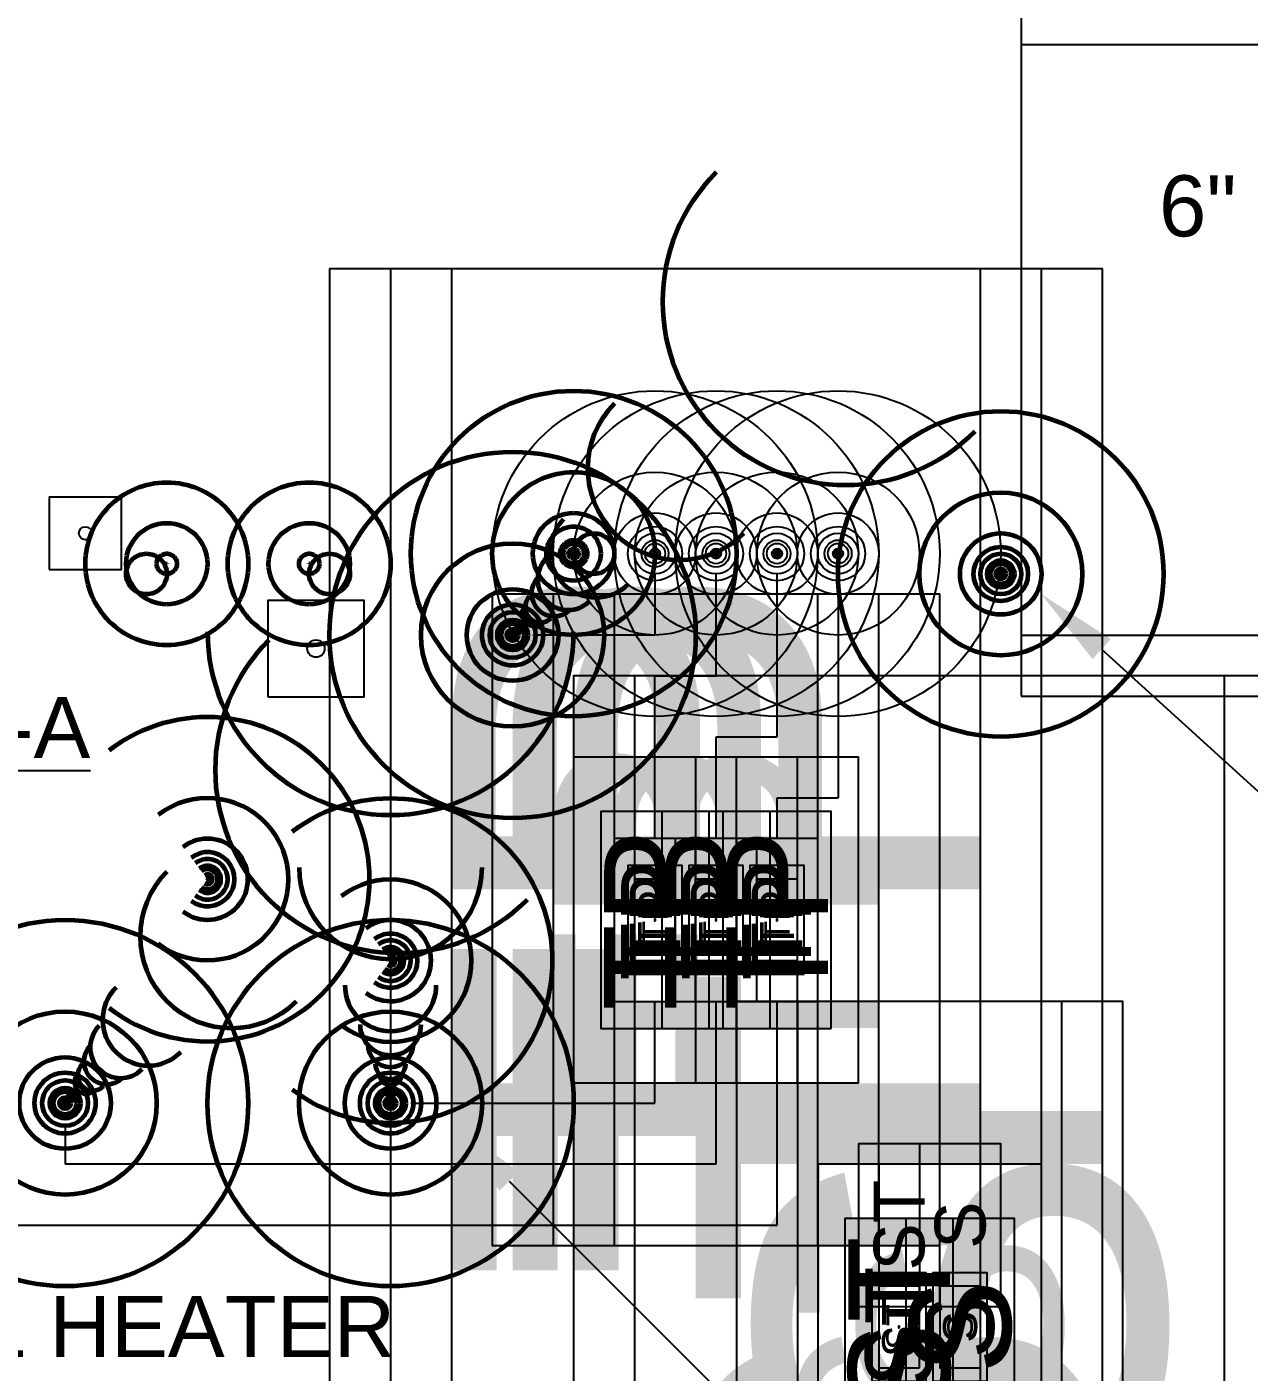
# Model space of a CAD drawing. Extents: x -3637 to 1666, y -2593 to 1817.
# Drawn here: x -2163.6 to -1983.4, y 478.1 to 676.4 of the extents above; entities that cross this region are included whole.
import ezdxf
from ezdxf.enums import TextEntityAlignment as Align

# ---------------------------------------------------------------- set-up
doc = ezdxf.new("R2010")
doc.units = 0
doc.header["$LTSCALE"] = 36
doc.header["$MEASUREMENT"] = 0
doc.linetypes.add('VENT', pattern=[0.30000000000000004, 0.2, -0.1])
for name, color, linetype in [('G-ANNO-TEXT', 70, 'Continuous'), ('P-GD-N', 3, 'Continuous'), ('P-GD-N @ 128', 3, 'Continuous'), ('P-GD-N @ 96', 3, 'Continuous'), ('P-TP-N', 4, 'Continuous'), ('P-TP-N @ 1 (1)', 4, 'Continuous'), ('P-TP-N @ 1 (2)', 4, 'Continuous'), ('P-TP-N @ 12', 4, 'Continuous'), ('P-TP-N @ 128', 4, 'Continuous'), ('P-TP-N @ 16', 4, 'Continuous'), ('P-TP-N @ 192', 4, 'Continuous'), ('P-TP-N @ 2', 4, 'Continuous'), ('P-TP-N @ 24', 4, 'Continuous'), ('P-TP-N @ 384', 4, 'Continuous'), ('P-TP-N @ 4', 4, 'Continuous'), ('P-TP-N @ 48', 4, 'Continuous'), ('P-TP-N @ 64', 4, 'Continuous'), ('P-TP-N @ 768', 4, 'Continuous'), ('P-TP-N @ 8', 4, 'Continuous'), ('P-TP-N @ 96', 4, 'Continuous')]:
    doc.layers.add(name, color=color, linetype=linetype)
for name, color, linetype, lineweight in [('P-SAN-N', 6, 'Continuous', 60), ('P-SAN-N @ 1 (1)', 6, 'Continuous', 60), ('P-SAN-N @ 1 (2)', 6, 'Continuous', 60), ('P-SAN-N @ 12', 6, 'Continuous', 60), ('P-SAN-N @ 128', 6, 'Continuous', 60), ('P-SAN-N @ 16', 6, 'Continuous', 60), ('P-SAN-N @ 192', 6, 'Continuous', 60), ('P-SAN-N @ 2', 6, 'Continuous', 60), ('P-SAN-N @ 24', 6, 'Continuous', 60), ('P-SAN-N @ 384', 6, 'Continuous', 60), ('P-SAN-N @ 4', 6, 'Continuous', 60), ('P-SAN-N @ 48', 6, 'Continuous', 60), ('P-SAN-N @ 64', 6, 'Continuous', 60), ('P-SAN-N @ 768', 6, 'Continuous', 60), ('P-SAN-N @ 8', 6, 'Continuous', 60), ('P-SAN-N @ 96', 6, 'Continuous', 60), ('P-SANV-N', 5, 'VENT', 60), ('P-SANV-N @ 1 (1)', 5, 'VENT', 60), ('P-SANV-N @ 1 (2)', 5, 'VENT', 60), ('P-SANV-N @ 12', 5, 'VENT', 60), ('P-SANV-N @ 128', 5, 'VENT', 60), ('P-SANV-N @ 16', 5, 'VENT', 60), ('P-SANV-N @ 192', 5, 'VENT', 60), ('P-SANV-N @ 2', 5, 'VENT', 60), ('P-SANV-N @ 24', 5, 'VENT', 60), ('P-SANV-N @ 384', 5, 'VENT', 60), ('P-SANV-N @ 4', 5, 'VENT', 60), ('P-SANV-N @ 48', 5, 'VENT', 60), ('P-SANV-N @ 64', 5, 'VENT', 60), ('P-SANV-N @ 768', 5, 'VENT', 60), ('P-SANV-N @ 8', 5, 'VENT', 60), ('P-SANV-N @ 96', 5, 'VENT', 60), ('P-STRM-N', 2, 'Continuous', 60), ('P-STRM-N @ 1 (1)', 2, 'Continuous', 60), ('P-STRM-N @ 1 (2)', 2, 'Continuous', 60), ('P-STRM-N @ 128', 2, 'Continuous', 60), ('P-STRM-N @ 192', 2, 'Continuous', 60), ('P-STRM-N @ 384', 2, 'Continuous', 60), ('P-STRM-N @ 48', 2, 'Continuous', 60), ('P-STRM-N @ 64', 2, 'Continuous', 60), ('P-STRM-N @ 768', 2, 'Continuous', 60), ('P-STRM-N @ 96', 2, 'Continuous', 60)]:
    doc.layers.add(name, color=color, linetype=linetype, lineweight=lineweight)
doc.styles.add('Arial', font='arial.ttf')

# ---------------------------------------------------------------- blocks, each defined once
blk = doc.blocks.new('*U20')
at = {"linetype": 'Continuous'}
blk.add_circle((0, 0), 0.03515625, dxfattribs=at)
blk.add_arc((0.09046299364832541, 2.556089733746285e-18), 0.03515625, 90, 270, dxfattribs=at)
blk = doc.blocks.new('*U958')
at = {"layer": 'P-SAN-N @ 1 (1)', "rotation": 45}
blk.add_blockref('*U20', (-2092.000000014937, 586.7428015229962), dxfattribs=at)
at = {"layer": 'P-SAN-N @ 1 (2)', "rotation": 45}
blk.add_blockref('*U20', (-2092.000000014937, 586.7428015229962), dxfattribs=at)
at = {"layer": 'P-SAN-N @ 12', "xscale": 12, "yscale": 12, "zscale": 12, "rotation": 44.99999999999999}
blk.add_blockref('*U20', (-2092.000000014937, 586.7428015229962), dxfattribs=at)
at = {"layer": 'P-SAN-N @ 128', "xscale": 128, "yscale": 128, "zscale": 128, "rotation": 45}
blk.add_blockref('*U20', (-2092.000000014937, 586.7428015229962), dxfattribs=at)
at = {"layer": 'P-SAN-N @ 16', "xscale": 16, "yscale": 16, "zscale": 16, "rotation": 45}
blk.add_blockref('*U20', (-2092.000000014937, 586.7428015229962), dxfattribs=at)
at = {"layer": 'P-SAN-N @ 192', "xscale": 192, "yscale": 192, "zscale": 192, "rotation": 44.99999999999999}
blk.add_blockref('*U20', (-2092.000000014937, 586.7428015229962), dxfattribs=at)
at = {"layer": 'P-SAN-N @ 2', "xscale": 2, "yscale": 2, "zscale": 2, "rotation": 45}
blk.add_blockref('*U20', (-2092.000000014937, 586.7428015229962), dxfattribs=at)
at = {"layer": 'P-SAN-N @ 24', "xscale": 24, "yscale": 24, "zscale": 24, "rotation": 44.99999999999999}
blk.add_blockref('*U20', (-2092.000000014937, 586.7428015229962), dxfattribs=at)
at = {"layer": 'P-SAN-N @ 384', "xscale": 384, "yscale": 384, "zscale": 384, "rotation": 44.99999999999999}
blk.add_blockref('*U20', (-2092.000000014937, 586.7428015229962), dxfattribs=at)
at = {"layer": 'P-SAN-N @ 4', "xscale": 4, "yscale": 4, "zscale": 4, "rotation": 45}
blk.add_blockref('*U20', (-2092.000000014937, 586.7428015229962), dxfattribs=at)
at = {"layer": 'P-SAN-N @ 48', "xscale": 48, "yscale": 48, "zscale": 48, "rotation": 44.99999999999999}
blk.add_blockref('*U20', (-2092.000000014937, 586.7428015229962), dxfattribs=at)
at = {"layer": 'P-SAN-N @ 64', "xscale": 64, "yscale": 64, "zscale": 64, "rotation": 45}
blk.add_blockref('*U20', (-2092.000000014937, 586.7428015229962), dxfattribs=at)
at = {"layer": 'P-SAN-N @ 768', "xscale": 768, "yscale": 768, "zscale": 768, "rotation": 44.99999999999999}
blk.add_blockref('*U20', (-2092.000000014937, 586.7428015229962), dxfattribs=at)
at = {"layer": 'P-SAN-N @ 8', "xscale": 8, "yscale": 8, "zscale": 8, "rotation": 45}
blk.add_blockref('*U20', (-2092.000000014937, 586.7428015229962), dxfattribs=at)
at = {"layer": 'P-SAN-N @ 96', "xscale": 96, "yscale": 96, "zscale": 96, "rotation": 44.99999999999999}
blk.add_blockref('*U20', (-2092.000000014937, 586.7428015229962), dxfattribs=at)
blk = doc.blocks.new('*U7')
blk.add_circle((0, 0), 0.03125)
blk = doc.blocks.new('*U960')
at = {"layer": 'P-SAN-N @ 1 (1)'}
blk.add_blockref('*U7', (-2020.000000014937, 595.7428015229962), dxfattribs=at)
at = {"layer": 'P-SAN-N @ 1 (2)'}
blk.add_blockref('*U7', (-2020.000000014937, 595.7428015229962), dxfattribs=at)
at = {"layer": 'P-SAN-N @ 12', "xscale": 12, "yscale": 12, "zscale": 12}
blk.add_blockref('*U7', (-2020.000000014937, 595.7428015229962), dxfattribs=at)
at = {"layer": 'P-SAN-N @ 128', "xscale": 128, "yscale": 128, "zscale": 128}
blk.add_blockref('*U7', (-2020.000000014937, 595.7428015229962), dxfattribs=at)
at = {"layer": 'P-SAN-N @ 16', "xscale": 16, "yscale": 16, "zscale": 16}
blk.add_blockref('*U7', (-2020.000000014937, 595.7428015229962), dxfattribs=at)
at = {"layer": 'P-SAN-N @ 192', "xscale": 192, "yscale": 192, "zscale": 192}
blk.add_blockref('*U7', (-2020.000000014937, 595.7428015229962), dxfattribs=at)
at = {"layer": 'P-SAN-N @ 2', "xscale": 2, "yscale": 2, "zscale": 2}
blk.add_blockref('*U7', (-2020.000000014937, 595.7428015229962), dxfattribs=at)
at = {"layer": 'P-SAN-N @ 24', "xscale": 24, "yscale": 24, "zscale": 24}
blk.add_blockref('*U7', (-2020.000000014937, 595.7428015229962), dxfattribs=at)
at = {"layer": 'P-SAN-N @ 384', "xscale": 384, "yscale": 384, "zscale": 384}
blk.add_blockref('*U7', (-2020.000000014937, 595.7428015229962), dxfattribs=at)
at = {"layer": 'P-SAN-N @ 4', "xscale": 4, "yscale": 4, "zscale": 4}
blk.add_blockref('*U7', (-2020.000000014937, 595.7428015229962), dxfattribs=at)
at = {"layer": 'P-SAN-N @ 48', "xscale": 48, "yscale": 48, "zscale": 48}
blk.add_blockref('*U7', (-2020.000000014937, 595.7428015229962), dxfattribs=at)
at = {"layer": 'P-SAN-N @ 64', "xscale": 64, "yscale": 64, "zscale": 64}
blk.add_blockref('*U7', (-2020.000000014937, 595.7428015229962), dxfattribs=at)
at = {"layer": 'P-SAN-N @ 768', "xscale": 768, "yscale": 768, "zscale": 768}
blk.add_blockref('*U7', (-2020.000000014937, 595.7428015229962), dxfattribs=at)
at = {"layer": 'P-SAN-N @ 8', "xscale": 8, "yscale": 8, "zscale": 8}
blk.add_blockref('*U7', (-2020.000000014937, 595.7428015229962), dxfattribs=at)
at = {"layer": 'P-SAN-N @ 96', "xscale": 96, "yscale": 96, "zscale": 96}
blk.add_blockref('*U7', (-2020.000000014937, 595.7428015229962), dxfattribs=at)
blk = doc.blocks.new('*U963')
at = {"layer": 'P-SANV-N @ 1 (1)'}
blk.add_blockref('*U7', (-2083.000000014937, 598.7428015229962), dxfattribs=at)
at = {"layer": 'P-SANV-N @ 1 (2)'}
blk.add_blockref('*U7', (-2083.000000014937, 598.7428015229962), dxfattribs=at)
at = {"layer": 'P-SANV-N @ 12', "xscale": 12, "yscale": 12, "zscale": 12}
blk.add_blockref('*U7', (-2083.000000014937, 598.7428015229962), dxfattribs=at)
at = {"layer": 'P-SANV-N @ 128', "xscale": 128, "yscale": 128, "zscale": 128}
blk.add_blockref('*U7', (-2083.000000014937, 598.7428015229962), dxfattribs=at)
at = {"layer": 'P-SANV-N @ 16', "xscale": 16, "yscale": 16, "zscale": 16}
blk.add_blockref('*U7', (-2083.000000014937, 598.7428015229962), dxfattribs=at)
at = {"layer": 'P-SANV-N @ 192', "xscale": 192, "yscale": 192, "zscale": 192}
blk.add_blockref('*U7', (-2083.000000014937, 598.7428015229962), dxfattribs=at)
at = {"layer": 'P-SANV-N @ 2', "xscale": 2, "yscale": 2, "zscale": 2}
blk.add_blockref('*U7', (-2083.000000014937, 598.7428015229962), dxfattribs=at)
at = {"layer": 'P-SANV-N @ 24', "xscale": 24, "yscale": 24, "zscale": 24}
blk.add_blockref('*U7', (-2083.000000014937, 598.7428015229962), dxfattribs=at)
at = {"layer": 'P-SANV-N @ 384', "xscale": 384, "yscale": 384, "zscale": 384}
blk.add_blockref('*U7', (-2083.000000014937, 598.7428015229962), dxfattribs=at)
at = {"layer": 'P-SANV-N @ 4', "xscale": 4, "yscale": 4, "zscale": 4}
blk.add_blockref('*U7', (-2083.000000014937, 598.7428015229962), dxfattribs=at)
at = {"layer": 'P-SANV-N @ 48', "xscale": 48, "yscale": 48, "zscale": 48}
blk.add_blockref('*U7', (-2083.000000014937, 598.7428015229962), dxfattribs=at)
at = {"layer": 'P-SANV-N @ 64', "xscale": 64, "yscale": 64, "zscale": 64}
blk.add_blockref('*U7', (-2083.000000014937, 598.7428015229962), dxfattribs=at)
at = {"layer": 'P-SANV-N @ 768', "xscale": 768, "yscale": 768, "zscale": 768}
blk.add_blockref('*U7', (-2083.000000014937, 598.7428015229962), dxfattribs=at)
at = {"layer": 'P-SANV-N @ 8', "xscale": 8, "yscale": 8, "zscale": 8}
blk.add_blockref('*U7', (-2083.000000014937, 598.7428015229962), dxfattribs=at)
at = {"layer": 'P-SANV-N @ 96', "xscale": 96, "yscale": 96, "zscale": 96}
blk.add_blockref('*U7', (-2080.000000014937, 598.7428015229962), dxfattribs=at)
blk = doc.blocks.new('*U72')
at = {"layer": 'DEFPOINTS'}
blk.add_lwpolyline([(-0.125, -0.06249999999999999), (0.125, -0.06249999999999998), (0.125, 0.06250000000000003), (-0.125, 0.0625)], close=True, dxfattribs=at)
at = {"style": 'Arial'}
blk.add_text('ST', height=0.078125, dxfattribs=at).set_placement((-9.393444791544109e-18, 0), align=Align.MIDDLE)
blk = doc.blocks.new('*U964')
at = {"layer": 'P-STRM-N @ 1 (1)', "linetype": 'ByBlock', "lineweight": -2, "rotation": 90}
blk.add_blockref('*U72', (-2035.000000014937, 484.7428015229962), dxfattribs=at)
at = {"layer": 'P-STRM-N @ 1 (2)', "linetype": 'ByBlock', "lineweight": -2, "rotation": 90}
blk.add_blockref('*U72', (-2035.000000014937, 484.7428015229962), dxfattribs=at)
at = {"layer": 'P-STRM-N @ 128', "linetype": 'ByBlock', "lineweight": -2, "xscale": 128, "yscale": 128, "zscale": 128, "rotation": 90}
blk.add_blockref('*U72', (-2035.000000014937, 484.7428015229962), dxfattribs=at)
at = {"layer": 'P-STRM-N @ 192', "linetype": 'ByBlock', "lineweight": -2, "xscale": 192, "yscale": 192, "zscale": 192, "rotation": 90}
blk.add_blockref('*U72', (-2035.000000014937, 484.7428015229962), dxfattribs=at)
at = {"layer": 'P-STRM-N @ 384', "linetype": 'ByBlock', "lineweight": -2, "xscale": 384, "yscale": 384, "zscale": 384, "rotation": 90}
blk.add_blockref('*U72', (-2035.000000014937, 484.7428015229962), dxfattribs=at)
at = {"layer": 'P-STRM-N @ 48', "linetype": 'ByBlock', "lineweight": -2, "xscale": 48, "yscale": 48, "zscale": 48, "rotation": 90}
blk.add_blockref('*U72', (-2035.000000014937, 484.7428015229962), dxfattribs=at)
at = {"layer": 'P-STRM-N @ 64', "linetype": 'ByBlock', "lineweight": -2, "xscale": 64, "yscale": 64, "zscale": 64, "rotation": 90}
blk.add_blockref('*U72', (-2035.000000014937, 484.7428015229962), dxfattribs=at)
at = {"layer": 'P-STRM-N @ 768', "linetype": 'ByBlock', "lineweight": -2, "xscale": 768, "yscale": 768, "zscale": 768, "rotation": 90}
blk.add_blockref('*U72', (-2035.000000014937, 484.7428015229962), dxfattribs=at)
at = {"layer": 'P-STRM-N @ 96', "linetype": 'ByBlock', "lineweight": -2, "xscale": 96, "yscale": 96, "zscale": 96, "rotation": 90}
blk.add_blockref('*U72', (-2035.000000014937, 499.7428015229962), dxfattribs=at)
blk = doc.blocks.new('*U68')
at = {"layer": 'DEFPOINTS'}
blk.add_lwpolyline([(-0.125, -0.06249999999999999), (0.125, -0.06249999999999998), (0.125, 0.06250000000000003), (-0.125, 0.0625)], close=True, dxfattribs=at)
at = {"style": 'Arial'}
blk.add_text('S', height=0.078125, dxfattribs=at).set_placement((-2.383437588677995e-17, 0), align=Align.MIDDLE)
blk = doc.blocks.new('*U965')
at = {"layer": 'P-SAN-N @ 1 (1)', "linetype": 'ByBlock', "lineweight": -2, "rotation": 90}
blk.add_blockref('*U68', (-2026.000000014937, 484.7428015229962), dxfattribs=at)
at = {"layer": 'P-SAN-N @ 1 (2)', "linetype": 'ByBlock', "lineweight": -2, "rotation": 90}
blk.add_blockref('*U68', (-2026.000000014937, 484.7428015229962), dxfattribs=at)
at = {"layer": 'P-SAN-N @ 128', "linetype": 'ByBlock', "lineweight": -2, "xscale": 128, "yscale": 128, "zscale": 128, "rotation": 90}
blk.add_blockref('*U68', (-2026.000000014937, 484.7428015229962), dxfattribs=at)
at = {"layer": 'P-SAN-N @ 192', "linetype": 'ByBlock', "lineweight": -2, "xscale": 192, "yscale": 192, "zscale": 192, "rotation": 90}
blk.add_blockref('*U68', (-2026.000000014937, 484.7428015229962), dxfattribs=at)
at = {"layer": 'P-SAN-N @ 384', "linetype": 'ByBlock', "lineweight": -2, "xscale": 384, "yscale": 384, "zscale": 384, "rotation": 90}
blk.add_blockref('*U68', (-2026.000000014937, 484.7428015229962), dxfattribs=at)
at = {"layer": 'P-SAN-N @ 48', "linetype": 'ByBlock', "lineweight": -2, "xscale": 48, "yscale": 48, "zscale": 48, "rotation": 90}
blk.add_blockref('*U68', (-2026.000000014937, 484.7428015229962), dxfattribs=at)
at = {"layer": 'P-SAN-N @ 64', "linetype": 'ByBlock', "lineweight": -2, "xscale": 64, "yscale": 64, "zscale": 64, "rotation": 90}
blk.add_blockref('*U68', (-2026.000000014937, 484.7428015229962), dxfattribs=at)
at = {"layer": 'P-SAN-N @ 768', "linetype": 'ByBlock', "lineweight": -2, "xscale": 768, "yscale": 768, "zscale": 768, "rotation": 90}
blk.add_blockref('*U68', (-2026.000000014937, 484.7428015229962), dxfattribs=at)
at = {"layer": 'P-SAN-N @ 96', "linetype": 'ByBlock', "lineweight": -2, "xscale": 96, "yscale": 96, "zscale": 96, "rotation": 90}
blk.add_blockref('*U68', (-2026.000000014937, 499.7428015229962), dxfattribs=at)
blk = doc.blocks.new('*U1097')
at = {"layer": 'P-TP-N @ 1 (1)'}
blk.add_blockref('*U7', (-2071.000000014937, 598.7428015229962), dxfattribs=at)
at = {"layer": 'P-TP-N @ 1 (2)'}
blk.add_blockref('*U7', (-2071.000000014937, 598.7428015229962), dxfattribs=at)
at = {"layer": 'P-TP-N @ 12', "xscale": 12, "yscale": 12, "zscale": 12}
blk.add_blockref('*U7', (-2071.000000014937, 598.7428015229962), dxfattribs=at)
at = {"layer": 'P-TP-N @ 128', "xscale": 128, "yscale": 128, "zscale": 128}
blk.add_blockref('*U7', (-2071.000000014937, 598.7428015229962), dxfattribs=at)
at = {"layer": 'P-TP-N @ 16', "xscale": 16, "yscale": 16, "zscale": 16}
blk.add_blockref('*U7', (-2071.000000014937, 598.7428015229962), dxfattribs=at)
at = {"layer": 'P-TP-N @ 192', "xscale": 192, "yscale": 192, "zscale": 192}
blk.add_blockref('*U7', (-2071.000000014937, 598.7428015229962), dxfattribs=at)
at = {"layer": 'P-TP-N @ 2', "xscale": 2, "yscale": 2, "zscale": 2}
blk.add_blockref('*U7', (-2071.000000014937, 598.7428015229962), dxfattribs=at)
at = {"layer": 'P-TP-N @ 24', "xscale": 24, "yscale": 24, "zscale": 24}
blk.add_blockref('*U7', (-2071.000000014937, 598.7428015229962), dxfattribs=at)
at = {"layer": 'P-TP-N @ 384', "xscale": 384, "yscale": 384, "zscale": 384}
blk.add_blockref('*U7', (-2071.000000014937, 598.7428015229962), dxfattribs=at)
at = {"layer": 'P-TP-N @ 4', "xscale": 4, "yscale": 4, "zscale": 4}
blk.add_blockref('*U7', (-2071.000000014937, 598.7428015229962), dxfattribs=at)
at = {"layer": 'P-TP-N @ 48', "xscale": 48, "yscale": 48, "zscale": 48}
blk.add_blockref('*U7', (-2071.000000014937, 598.7428015229962), dxfattribs=at)
at = {"layer": 'P-TP-N @ 64', "xscale": 64, "yscale": 64, "zscale": 64}
blk.add_blockref('*U7', (-2071.000000014937, 598.7428015229962), dxfattribs=at)
at = {"layer": 'P-TP-N @ 768', "xscale": 768, "yscale": 768, "zscale": 768}
blk.add_blockref('*U7', (-2071.000000014937, 598.7428015229962), dxfattribs=at)
at = {"layer": 'P-TP-N @ 8', "xscale": 8, "yscale": 8, "zscale": 8}
blk.add_blockref('*U7', (-2071.000000014937, 598.7428015229962), dxfattribs=at)
at = {"layer": 'P-TP-N @ 96', "xscale": 96, "yscale": 96, "zscale": 96}
blk.add_blockref('*U7', (-2071.000000014937, 598.7428015229962), dxfattribs=at)
blk = doc.blocks.new('*U1098')
at = {"layer": 'P-TP-N @ 1 (1)'}
blk.add_blockref('*U7', (-2062.000000014937, 598.7428015229962), dxfattribs=at)
at = {"layer": 'P-TP-N @ 1 (2)'}
blk.add_blockref('*U7', (-2062.000000014937, 598.7428015229962), dxfattribs=at)
at = {"layer": 'P-TP-N @ 12', "xscale": 12, "yscale": 12, "zscale": 12}
blk.add_blockref('*U7', (-2062.000000014937, 598.7428015229962), dxfattribs=at)
at = {"layer": 'P-TP-N @ 128', "xscale": 128, "yscale": 128, "zscale": 128}
blk.add_blockref('*U7', (-2062.000000014937, 598.7428015229962), dxfattribs=at)
at = {"layer": 'P-TP-N @ 16', "xscale": 16, "yscale": 16, "zscale": 16}
blk.add_blockref('*U7', (-2062.000000014937, 598.7428015229962), dxfattribs=at)
at = {"layer": 'P-TP-N @ 192', "xscale": 192, "yscale": 192, "zscale": 192}
blk.add_blockref('*U7', (-2062.000000014937, 598.7428015229962), dxfattribs=at)
at = {"layer": 'P-TP-N @ 2', "xscale": 2, "yscale": 2, "zscale": 2}
blk.add_blockref('*U7', (-2062.000000014937, 598.7428015229962), dxfattribs=at)
at = {"layer": 'P-TP-N @ 24', "xscale": 24, "yscale": 24, "zscale": 24}
blk.add_blockref('*U7', (-2062.000000014937, 598.7428015229962), dxfattribs=at)
at = {"layer": 'P-TP-N @ 384', "xscale": 384, "yscale": 384, "zscale": 384}
blk.add_blockref('*U7', (-2062.000000014937, 598.7428015229962), dxfattribs=at)
at = {"layer": 'P-TP-N @ 4', "xscale": 4, "yscale": 4, "zscale": 4}
blk.add_blockref('*U7', (-2062.000000014937, 598.7428015229962), dxfattribs=at)
at = {"layer": 'P-TP-N @ 48', "xscale": 48, "yscale": 48, "zscale": 48}
blk.add_blockref('*U7', (-2062.000000014937, 598.7428015229962), dxfattribs=at)
at = {"layer": 'P-TP-N @ 64', "xscale": 64, "yscale": 64, "zscale": 64}
blk.add_blockref('*U7', (-2062.000000014937, 598.7428015229962), dxfattribs=at)
at = {"layer": 'P-TP-N @ 768', "xscale": 768, "yscale": 768, "zscale": 768}
blk.add_blockref('*U7', (-2062.000000014937, 598.7428015229962), dxfattribs=at)
at = {"layer": 'P-TP-N @ 8', "xscale": 8, "yscale": 8, "zscale": 8}
blk.add_blockref('*U7', (-2062.000000014937, 598.7428015229962), dxfattribs=at)
at = {"layer": 'P-TP-N @ 96', "xscale": 96, "yscale": 96, "zscale": 96}
blk.add_blockref('*U7', (-2062.000000014937, 598.7428015229962), dxfattribs=at)
blk = doc.blocks.new('*U1099')
at = {"layer": 'P-TP-N @ 1 (1)'}
blk.add_blockref('*U7', (-2053.000000014937, 598.7428015229962), dxfattribs=at)
at = {"layer": 'P-TP-N @ 1 (2)'}
blk.add_blockref('*U7', (-2053.000000014937, 598.7428015229962), dxfattribs=at)
at = {"layer": 'P-TP-N @ 12', "xscale": 12, "yscale": 12, "zscale": 12}
blk.add_blockref('*U7', (-2053.000000014937, 598.7428015229962), dxfattribs=at)
at = {"layer": 'P-TP-N @ 128', "xscale": 128, "yscale": 128, "zscale": 128}
blk.add_blockref('*U7', (-2053.000000014937, 598.7428015229962), dxfattribs=at)
at = {"layer": 'P-TP-N @ 16', "xscale": 16, "yscale": 16, "zscale": 16}
blk.add_blockref('*U7', (-2053.000000014937, 598.7428015229962), dxfattribs=at)
at = {"layer": 'P-TP-N @ 192', "xscale": 192, "yscale": 192, "zscale": 192}
blk.add_blockref('*U7', (-2053.000000014937, 598.7428015229962), dxfattribs=at)
at = {"layer": 'P-TP-N @ 2', "xscale": 2, "yscale": 2, "zscale": 2}
blk.add_blockref('*U7', (-2053.000000014937, 598.7428015229962), dxfattribs=at)
at = {"layer": 'P-TP-N @ 24', "xscale": 24, "yscale": 24, "zscale": 24}
blk.add_blockref('*U7', (-2053.000000014937, 598.7428015229962), dxfattribs=at)
at = {"layer": 'P-TP-N @ 384', "xscale": 384, "yscale": 384, "zscale": 384}
blk.add_blockref('*U7', (-2053.000000014937, 598.7428015229962), dxfattribs=at)
at = {"layer": 'P-TP-N @ 4', "xscale": 4, "yscale": 4, "zscale": 4}
blk.add_blockref('*U7', (-2053.000000014937, 598.7428015229962), dxfattribs=at)
at = {"layer": 'P-TP-N @ 48', "xscale": 48, "yscale": 48, "zscale": 48}
blk.add_blockref('*U7', (-2053.000000014937, 598.7428015229962), dxfattribs=at)
at = {"layer": 'P-TP-N @ 64', "xscale": 64, "yscale": 64, "zscale": 64}
blk.add_blockref('*U7', (-2053.000000014937, 598.7428015229962), dxfattribs=at)
at = {"layer": 'P-TP-N @ 768', "xscale": 768, "yscale": 768, "zscale": 768}
blk.add_blockref('*U7', (-2053.000000014937, 598.7428015229962), dxfattribs=at)
at = {"layer": 'P-TP-N @ 8', "xscale": 8, "yscale": 8, "zscale": 8}
blk.add_blockref('*U7', (-2053.000000014937, 598.7428015229962), dxfattribs=at)
at = {"layer": 'P-TP-N @ 96', "xscale": 96, "yscale": 96, "zscale": 96}
blk.add_blockref('*U7', (-2053.000000014937, 598.7428015229962), dxfattribs=at)
blk = doc.blocks.new('*U66')
at = {"layer": 'DEFPOINTS'}
blk.add_lwpolyline([(-0.125, -0.0625), (0.125, -0.0625), (0.125, 0.0625), (-0.125, 0.0625)], close=True, dxfattribs=at)
at = {"style": 'Arial'}
blk.add_text('TP', height=0.078125, dxfattribs=at).set_placement((-3.235557227555699e-17, 1.387778780781446e-17), align=Align.MIDDLE)
blk = doc.blocks.new('*U1102')
at = {"layer": 'P-TP-N @ 1 (1)', "linetype": 'ByBlock', "lineweight": -2, "rotation": 90}
blk.add_blockref('*U66', (-2062.000000014937, 544.7428015229962), dxfattribs=at)
at = {"layer": 'P-TP-N @ 1 (2)', "linetype": 'ByBlock', "lineweight": -2, "rotation": 90}
blk.add_blockref('*U66', (-2062.000000014937, 544.7428015229962), dxfattribs=at)
at = {"layer": 'P-TP-N @ 128', "linetype": 'ByBlock', "lineweight": -2, "xscale": 128, "yscale": 128, "zscale": 128, "rotation": 90}
blk.add_blockref('*U66', (-2062.000000014937, 544.7428015229962), dxfattribs=at)
at = {"layer": 'P-TP-N @ 192', "linetype": 'ByBlock', "lineweight": -2, "xscale": 192, "yscale": 192, "zscale": 192, "rotation": 90}
blk.add_blockref('*U66', (-2062.000000014937, 544.7428015229962), dxfattribs=at)
at = {"layer": 'P-TP-N @ 384', "linetype": 'ByBlock', "lineweight": -2, "xscale": 384, "yscale": 384, "zscale": 384, "rotation": 90}
blk.add_blockref('*U66', (-2062.000000014937, 544.7428015229962), dxfattribs=at)
at = {"layer": 'P-TP-N @ 48', "linetype": 'ByBlock', "lineweight": -2, "xscale": 48, "yscale": 48, "zscale": 48, "rotation": 90}
blk.add_blockref('*U66', (-2062.000000014937, 544.7428015229962), dxfattribs=at)
at = {"layer": 'P-TP-N @ 64', "linetype": 'ByBlock', "lineweight": -2, "xscale": 64, "yscale": 64, "zscale": 64, "rotation": 90}
blk.add_blockref('*U66', (-2062.000000014937, 544.7428015229962), dxfattribs=at)
at = {"layer": 'P-TP-N @ 768', "linetype": 'ByBlock', "lineweight": -2, "xscale": 768, "yscale": 768, "zscale": 768, "rotation": 90}
blk.add_blockref('*U66', (-2062.000000014937, 544.7428015229962), dxfattribs=at)
at = {"layer": 'P-TP-N @ 96', "linetype": 'ByBlock', "lineweight": -2, "xscale": 96, "yscale": 96, "zscale": 96, "rotation": 90}
blk.add_blockref('*U66', (-2062.000000014937, 544.7428015229962), dxfattribs=at)
blk = doc.blocks.new('*U1103')
at = {"layer": 'P-TP-N @ 1 (1)', "linetype": 'ByBlock', "lineweight": -2, "rotation": 90}
blk.add_blockref('*U66', (-2071.000000014937, 544.7428015229962), dxfattribs=at)
at = {"layer": 'P-TP-N @ 1 (2)', "linetype": 'ByBlock', "lineweight": -2, "rotation": 90}
blk.add_blockref('*U66', (-2071.000000014937, 544.7428015229962), dxfattribs=at)
at = {"layer": 'P-TP-N @ 128', "linetype": 'ByBlock', "lineweight": -2, "xscale": 128, "yscale": 128, "zscale": 128, "rotation": 90}
blk.add_blockref('*U66', (-2071.000000014937, 544.7428015229962), dxfattribs=at)
at = {"layer": 'P-TP-N @ 192', "linetype": 'ByBlock', "lineweight": -2, "xscale": 192, "yscale": 192, "zscale": 192, "rotation": 90}
blk.add_blockref('*U66', (-2071.000000014937, 544.7428015229962), dxfattribs=at)
at = {"layer": 'P-TP-N @ 384', "linetype": 'ByBlock', "lineweight": -2, "xscale": 384, "yscale": 384, "zscale": 384, "rotation": 90}
blk.add_blockref('*U66', (-2071.000000014937, 544.7428015229962), dxfattribs=at)
at = {"layer": 'P-TP-N @ 48', "linetype": 'ByBlock', "lineweight": -2, "xscale": 48, "yscale": 48, "zscale": 48, "rotation": 90}
blk.add_blockref('*U66', (-2071.000000014937, 544.7428015229962), dxfattribs=at)
at = {"layer": 'P-TP-N @ 64', "linetype": 'ByBlock', "lineweight": -2, "xscale": 64, "yscale": 64, "zscale": 64, "rotation": 90}
blk.add_blockref('*U66', (-2071.000000014937, 544.7428015229962), dxfattribs=at)
at = {"layer": 'P-TP-N @ 768', "linetype": 'ByBlock', "lineweight": -2, "xscale": 768, "yscale": 768, "zscale": 768, "rotation": 90}
blk.add_blockref('*U66', (-2071.000000014937, 544.7428015229962), dxfattribs=at)
at = {"layer": 'P-TP-N @ 96', "linetype": 'ByBlock', "lineweight": -2, "xscale": 96, "yscale": 96, "zscale": 96, "rotation": 90}
blk.add_blockref('*U66', (-2071.000000014937, 544.7428015229962), dxfattribs=at)
blk = doc.blocks.new('*U17')
at = {"linetype": 'Continuous'}
blk.add_lwpolyline([(-0.05555774199920424, -0.05555774199920421), (0.05555774199920421, -0.05555774199920424), (0.05555774199920425, 0.05555774199920421), (-0.05555774199920416, 0.05555774199920427)], close=True, dxfattribs=at)
at = {"color": 7, "linetype": 'Continuous'}
blk.add_circle((0, 0), 0.01, dxfattribs=at)
blk = doc.blocks.new('*U1145')
at = {"layer": 'P-GD-N @ 128', "xscale": 128, "yscale": 128, "zscale": 128}
blk.add_blockref('*U17', (-2121.000000014937, 584.7428015229966), dxfattribs=at)
at = {"layer": 'P-GD-N @ 96', "xscale": 96, "yscale": 96, "zscale": 96}
blk.add_blockref('*U17', (-2155.000000014937, 601.7428015229962), dxfattribs=at)
blk = doc.blocks.new('*U1169')
at = {"layer": 'P-SAN-N @ 768', "linetype": 'ByBlock', "lineweight": -2, "xscale": 768, "yscale": 768, "zscale": 768}
blk.add_blockref('*U68', (-1921.000000014937, 634.7428015229962), dxfattribs=at)
blk = doc.blocks.new('*U1170')
at = {"layer": 'P-STRM-N @ 768', "linetype": 'ByBlock', "lineweight": -2, "xscale": 768, "yscale": 768, "zscale": 768}
blk.add_blockref('*U72', (-1921.000000014937, 625.7428015229962), dxfattribs=at)
blk = doc.blocks.new('*U1190')
at = {"layer": 'P-SANV-N @ 1 (1)'}
blk.add_blockref('*U7', (-2143.000000014937, 597.2428015229962), dxfattribs=at)
at = {"layer": 'P-SANV-N @ 192', "xscale": 192, "yscale": 192, "zscale": 192}
blk.add_blockref('*U7', (-2143.000000014937, 597.2428015229962), dxfattribs=at)
at = {"layer": 'P-SANV-N @ 384', "xscale": 384, "yscale": 384, "zscale": 384}
blk.add_blockref('*U7', (-2143.000000014937, 597.2428015229962), dxfattribs=at)
at = {"layer": 'P-SANV-N @ 48', "xscale": 48, "yscale": 48, "zscale": 48}
blk.add_blockref('*U7', (-2143.000000014937, 597.2428015229962), dxfattribs=at)
at = {"layer": 'P-SANV-N @ 96', "xscale": 96, "yscale": 96, "zscale": 96}
blk.add_blockref('*U7', (-2146.000000014937, 595.7428015229962), dxfattribs=at)
blk = doc.blocks.new('*U1191')
at = {"layer": 'P-SANV-N @ 1 (1)'}
blk.add_blockref('*U7', (-2122.000000014937, 597.2428015229962), dxfattribs=at)
at = {"layer": 'P-SANV-N @ 192', "xscale": 192, "yscale": 192, "zscale": 192}
blk.add_blockref('*U7', (-2122.000000014937, 597.2428015229962), dxfattribs=at)
at = {"layer": 'P-SANV-N @ 384', "xscale": 384, "yscale": 384, "zscale": 384}
blk.add_blockref('*U7', (-2122.000000014937, 597.2428015229962), dxfattribs=at)
at = {"layer": 'P-SANV-N @ 48', "xscale": 48, "yscale": 48, "zscale": 48}
blk.add_blockref('*U7', (-2122.000000014937, 597.2428015229962), dxfattribs=at)
at = {"layer": 'P-SANV-N @ 96', "xscale": 96, "yscale": 96, "zscale": 96}
blk.add_blockref('*U7', (-2119.000000014937, 595.7428015229962), dxfattribs=at)
blk = doc.blocks.new('*U1192')
at = {"layer": 'P-SAN-N @ 1 (1)', "rotation": 90}
blk.add_blockref('*U20', (-2110.000000014937, 517.7428015229962), dxfattribs=at)
at = {"layer": 'P-SAN-N @ 1 (2)', "rotation": 90}
blk.add_blockref('*U20', (-2110.000000014937, 517.7428015229962), dxfattribs=at)
at = {"layer": 'P-SAN-N @ 12', "xscale": 12, "yscale": 12, "zscale": 12, "rotation": 90}
blk.add_blockref('*U20', (-2110.000000014937, 517.7428015229962), dxfattribs=at)
at = {"layer": 'P-SAN-N @ 128', "xscale": 128, "yscale": 128, "zscale": 128, "rotation": 90}
blk.add_blockref('*U20', (-2110.000000014937, 517.7428015229962), dxfattribs=at)
at = {"layer": 'P-SAN-N @ 16', "xscale": 16, "yscale": 16, "zscale": 16, "rotation": 90}
blk.add_blockref('*U20', (-2110.000000014937, 517.7428015229962), dxfattribs=at)
at = {"layer": 'P-SAN-N @ 192', "xscale": 192, "yscale": 192, "zscale": 192, "rotation": 90}
blk.add_blockref('*U20', (-2110.000000014937, 517.7428015229962), dxfattribs=at)
at = {"layer": 'P-SAN-N @ 2', "xscale": 2, "yscale": 2, "zscale": 2, "rotation": 90}
blk.add_blockref('*U20', (-2110.000000014937, 517.7428015229962), dxfattribs=at)
at = {"layer": 'P-SAN-N @ 24', "xscale": 24, "yscale": 24, "zscale": 24, "rotation": 90}
blk.add_blockref('*U20', (-2110.000000014937, 517.7428015229962), dxfattribs=at)
at = {"layer": 'P-SAN-N @ 384', "xscale": 384, "yscale": 384, "zscale": 384, "rotation": 90}
blk.add_blockref('*U20', (-2110.000000014937, 517.7428015229962), dxfattribs=at)
at = {"layer": 'P-SAN-N @ 4', "xscale": 4, "yscale": 4, "zscale": 4, "rotation": 90}
blk.add_blockref('*U20', (-2110.000000014937, 517.7428015229962), dxfattribs=at)
at = {"layer": 'P-SAN-N @ 48', "xscale": 48, "yscale": 48, "zscale": 48, "rotation": 90}
blk.add_blockref('*U20', (-2110.000000014937, 517.7428015229962), dxfattribs=at)
at = {"layer": 'P-SAN-N @ 64', "xscale": 64, "yscale": 64, "zscale": 64, "rotation": 90}
blk.add_blockref('*U20', (-2110.000000014937, 517.7428015229962), dxfattribs=at)
at = {"layer": 'P-SAN-N @ 768', "xscale": 768, "yscale": 768, "zscale": 768, "rotation": 90}
blk.add_blockref('*U20', (-2110.000000014937, 517.7428015229962), dxfattribs=at)
at = {"layer": 'P-SAN-N @ 8', "xscale": 8, "yscale": 8, "zscale": 8, "rotation": 90}
blk.add_blockref('*U20', (-2110.000000014937, 517.7428015229962), dxfattribs=at)
at = {"layer": 'P-SAN-N @ 96', "xscale": 96, "yscale": 96, "zscale": 96, "rotation": 90}
blk.add_blockref('*U20', (-2110.000000014937, 517.7428015229962), dxfattribs=at)
blk = doc.blocks.new('*U1193')
at = {"layer": 'P-SAN-N @ 1 (1)', "rotation": 45}
blk.add_blockref('*U20', (-2158.000000014937, 517.7428015229962), dxfattribs=at)
at = {"layer": 'P-SAN-N @ 1 (2)', "rotation": 45}
blk.add_blockref('*U20', (-2158.000000014937, 517.7428015229962), dxfattribs=at)
at = {"layer": 'P-SAN-N @ 12', "xscale": 12, "yscale": 12, "zscale": 12, "rotation": 44.99999999999999}
blk.add_blockref('*U20', (-2158.000000014937, 517.7428015229962), dxfattribs=at)
at = {"layer": 'P-SAN-N @ 128', "xscale": 128, "yscale": 128, "zscale": 128, "rotation": 45}
blk.add_blockref('*U20', (-2158.000000014937, 517.7428015229962), dxfattribs=at)
at = {"layer": 'P-SAN-N @ 16', "xscale": 16, "yscale": 16, "zscale": 16, "rotation": 45}
blk.add_blockref('*U20', (-2158.000000014937, 517.7428015229962), dxfattribs=at)
at = {"layer": 'P-SAN-N @ 192', "xscale": 192, "yscale": 192, "zscale": 192, "rotation": 44.99999999999999}
blk.add_blockref('*U20', (-2158.000000014937, 517.7428015229962), dxfattribs=at)
at = {"layer": 'P-SAN-N @ 2', "xscale": 2, "yscale": 2, "zscale": 2, "rotation": 45}
blk.add_blockref('*U20', (-2158.000000014937, 517.7428015229962), dxfattribs=at)
at = {"layer": 'P-SAN-N @ 24', "xscale": 24, "yscale": 24, "zscale": 24, "rotation": 44.99999999999999}
blk.add_blockref('*U20', (-2158.000000014937, 517.7428015229962), dxfattribs=at)
at = {"layer": 'P-SAN-N @ 384', "xscale": 384, "yscale": 384, "zscale": 384, "rotation": 44.99999999999999}
blk.add_blockref('*U20', (-2158.000000014937, 517.7428015229962), dxfattribs=at)
at = {"layer": 'P-SAN-N @ 4', "xscale": 4, "yscale": 4, "zscale": 4, "rotation": 45}
blk.add_blockref('*U20', (-2158.000000014937, 517.7428015229962), dxfattribs=at)
at = {"layer": 'P-SAN-N @ 48', "xscale": 48, "yscale": 48, "zscale": 48, "rotation": 44.99999999999999}
blk.add_blockref('*U20', (-2158.000000014937, 517.7428015229962), dxfattribs=at)
at = {"layer": 'P-SAN-N @ 64', "xscale": 64, "yscale": 64, "zscale": 64, "rotation": 45}
blk.add_blockref('*U20', (-2158.000000014937, 517.7428015229962), dxfattribs=at)
at = {"layer": 'P-SAN-N @ 768', "xscale": 768, "yscale": 768, "zscale": 768, "rotation": 44.99999999999999}
blk.add_blockref('*U20', (-2158.000000014937, 517.7428015229962), dxfattribs=at)
at = {"layer": 'P-SAN-N @ 8', "xscale": 8, "yscale": 8, "zscale": 8, "rotation": 45}
blk.add_blockref('*U20', (-2158.000000014937, 517.7428015229962), dxfattribs=at)
at = {"layer": 'P-SAN-N @ 96', "xscale": 96, "yscale": 96, "zscale": 96, "rotation": 44.99999999999999}
blk.add_blockref('*U20', (-2158.000000014937, 517.7428015229962), dxfattribs=at)
blk = doc.blocks.new('*U13')
at = {"linetype": 'Continuous'}
blk.add_arc((0, 0), 0.03111555437015312, 232.5669694738212, 127.4330305261797, dxfattribs=at)
blk = doc.blocks.new('*U1194')
at = {"layer": 'P-SAN-N @ 1 (1)'}
blk.add_blockref('*U13', (-2137.000000014937, 550.7428015229962), dxfattribs=at)
at = {"layer": 'P-SAN-N @ 1 (2)'}
blk.add_blockref('*U13', (-2137.000000014937, 550.7428015229962), dxfattribs=at)
at = {"layer": 'P-SAN-N @ 12', "xscale": 12, "yscale": 12, "zscale": 12}
blk.add_blockref('*U13', (-2137.000000014937, 550.7428015229962), dxfattribs=at)
at = {"layer": 'P-SAN-N @ 128', "xscale": 128, "yscale": 128, "zscale": 128}
blk.add_blockref('*U13', (-2137.000000014937, 550.7428015229962), dxfattribs=at)
at = {"layer": 'P-SAN-N @ 16', "xscale": 16, "yscale": 16, "zscale": 16}
blk.add_blockref('*U13', (-2137.000000014937, 550.7428015229962), dxfattribs=at)
at = {"layer": 'P-SAN-N @ 192', "xscale": 192, "yscale": 192, "zscale": 192}
blk.add_blockref('*U13', (-2137.000000014937, 550.7428015229962), dxfattribs=at)
at = {"layer": 'P-SAN-N @ 2', "xscale": 2, "yscale": 2, "zscale": 2}
blk.add_blockref('*U13', (-2137.000000014937, 550.7428015229962), dxfattribs=at)
at = {"layer": 'P-SAN-N @ 24', "xscale": 24, "yscale": 24, "zscale": 24}
blk.add_blockref('*U13', (-2137.000000014937, 550.7428015229962), dxfattribs=at)
at = {"layer": 'P-SAN-N @ 384', "xscale": 384, "yscale": 384, "zscale": 384}
blk.add_blockref('*U13', (-2137.000000014937, 550.7428015229962), dxfattribs=at)
at = {"layer": 'P-SAN-N @ 4', "xscale": 4, "yscale": 4, "zscale": 4}
blk.add_blockref('*U13', (-2137.000000014937, 550.7428015229962), dxfattribs=at)
at = {"layer": 'P-SAN-N @ 48', "xscale": 48, "yscale": 48, "zscale": 48}
blk.add_blockref('*U13', (-2137.000000014937, 550.7428015229962), dxfattribs=at)
at = {"layer": 'P-SAN-N @ 64', "xscale": 64, "yscale": 64, "zscale": 64}
blk.add_blockref('*U13', (-2137.000000014937, 550.7428015229962), dxfattribs=at)
at = {"layer": 'P-SAN-N @ 768', "xscale": 768, "yscale": 768, "zscale": 768}
blk.add_blockref('*U13', (-2137.000000014937, 550.7428015229962), dxfattribs=at)
at = {"layer": 'P-SAN-N @ 8', "xscale": 8, "yscale": 8, "zscale": 8}
blk.add_blockref('*U13', (-2137.000000014937, 550.7428015229962), dxfattribs=at)
at = {"layer": 'P-SAN-N @ 96', "xscale": 96, "yscale": 96, "zscale": 96}
blk.add_blockref('*U13', (-2137.000000014937, 550.7428015229962), dxfattribs=at)
blk = doc.blocks.new('*U1195')
at = {"layer": 'P-SAN-N @ 1 (1)'}
blk.add_blockref('*U13', (-2110.000000014937, 538.7428015229962), dxfattribs=at)
at = {"layer": 'P-SAN-N @ 1 (2)'}
blk.add_blockref('*U13', (-2110.000000014937, 538.7428015229962), dxfattribs=at)
at = {"layer": 'P-SAN-N @ 12', "xscale": 12, "yscale": 12, "zscale": 12}
blk.add_blockref('*U13', (-2110.000000014937, 538.7428015229962), dxfattribs=at)
at = {"layer": 'P-SAN-N @ 128', "xscale": 128, "yscale": 128, "zscale": 128}
blk.add_blockref('*U13', (-2110.000000014937, 538.7428015229962), dxfattribs=at)
at = {"layer": 'P-SAN-N @ 16', "xscale": 16, "yscale": 16, "zscale": 16}
blk.add_blockref('*U13', (-2110.000000014937, 538.7428015229962), dxfattribs=at)
at = {"layer": 'P-SAN-N @ 192', "xscale": 192, "yscale": 192, "zscale": 192}
blk.add_blockref('*U13', (-2110.000000014937, 538.7428015229962), dxfattribs=at)
at = {"layer": 'P-SAN-N @ 2', "xscale": 2, "yscale": 2, "zscale": 2}
blk.add_blockref('*U13', (-2110.000000014937, 538.7428015229962), dxfattribs=at)
at = {"layer": 'P-SAN-N @ 24', "xscale": 24, "yscale": 24, "zscale": 24}
blk.add_blockref('*U13', (-2110.000000014937, 538.7428015229962), dxfattribs=at)
at = {"layer": 'P-SAN-N @ 384', "xscale": 384, "yscale": 384, "zscale": 384}
blk.add_blockref('*U13', (-2110.000000014937, 538.7428015229962), dxfattribs=at)
at = {"layer": 'P-SAN-N @ 4', "xscale": 4, "yscale": 4, "zscale": 4}
blk.add_blockref('*U13', (-2110.000000014937, 538.7428015229962), dxfattribs=at)
at = {"layer": 'P-SAN-N @ 48', "xscale": 48, "yscale": 48, "zscale": 48}
blk.add_blockref('*U13', (-2110.000000014937, 538.7428015229962), dxfattribs=at)
at = {"layer": 'P-SAN-N @ 64', "xscale": 64, "yscale": 64, "zscale": 64}
blk.add_blockref('*U13', (-2110.000000014937, 538.7428015229962), dxfattribs=at)
at = {"layer": 'P-SAN-N @ 768', "xscale": 768, "yscale": 768, "zscale": 768}
blk.add_blockref('*U13', (-2110.000000014937, 538.7428015229962), dxfattribs=at)
at = {"layer": 'P-SAN-N @ 8', "xscale": 8, "yscale": 8, "zscale": 8}
blk.add_blockref('*U13', (-2110.000000014937, 538.7428015229962), dxfattribs=at)
at = {"layer": 'P-SAN-N @ 96', "xscale": 96, "yscale": 96, "zscale": 96}
blk.add_blockref('*U13', (-2110.000000014937, 538.7428015229962), dxfattribs=at)
blk = doc.blocks.new('*U1211')
at = {"layer": 'P-TP-N @ 1 (1)'}
blk.add_blockref('*U7', (-2044.000000014937, 598.7428015229962), dxfattribs=at)
at = {"layer": 'P-TP-N @ 1 (2)'}
blk.add_blockref('*U7', (-2044.000000014937, 598.7428015229962), dxfattribs=at)
at = {"layer": 'P-TP-N @ 12', "xscale": 12, "yscale": 12, "zscale": 12}
blk.add_blockref('*U7', (-2044.000000014937, 598.7428015229962), dxfattribs=at)
at = {"layer": 'P-TP-N @ 128', "xscale": 128, "yscale": 128, "zscale": 128}
blk.add_blockref('*U7', (-2044.000000014937, 598.7428015229962), dxfattribs=at)
at = {"layer": 'P-TP-N @ 16', "xscale": 16, "yscale": 16, "zscale": 16}
blk.add_blockref('*U7', (-2044.000000014937, 598.7428015229962), dxfattribs=at)
at = {"layer": 'P-TP-N @ 192', "xscale": 192, "yscale": 192, "zscale": 192}
blk.add_blockref('*U7', (-2044.000000014937, 598.7428015229962), dxfattribs=at)
at = {"layer": 'P-TP-N @ 2', "xscale": 2, "yscale": 2, "zscale": 2}
blk.add_blockref('*U7', (-2044.000000014937, 598.7428015229962), dxfattribs=at)
at = {"layer": 'P-TP-N @ 24', "xscale": 24, "yscale": 24, "zscale": 24}
blk.add_blockref('*U7', (-2044.000000014937, 598.7428015229962), dxfattribs=at)
at = {"layer": 'P-TP-N @ 384', "xscale": 384, "yscale": 384, "zscale": 384}
blk.add_blockref('*U7', (-2044.000000014937, 598.7428015229962), dxfattribs=at)
at = {"layer": 'P-TP-N @ 4', "xscale": 4, "yscale": 4, "zscale": 4}
blk.add_blockref('*U7', (-2044.000000014937, 598.7428015229962), dxfattribs=at)
at = {"layer": 'P-TP-N @ 48', "xscale": 48, "yscale": 48, "zscale": 48}
blk.add_blockref('*U7', (-2044.000000014937, 598.7428015229962), dxfattribs=at)
at = {"layer": 'P-TP-N @ 64', "xscale": 64, "yscale": 64, "zscale": 64}
blk.add_blockref('*U7', (-2044.000000014937, 598.7428015229962), dxfattribs=at)
at = {"layer": 'P-TP-N @ 768', "xscale": 768, "yscale": 768, "zscale": 768}
blk.add_blockref('*U7', (-2044.000000014937, 598.7428015229962), dxfattribs=at)
at = {"layer": 'P-TP-N @ 8', "xscale": 8, "yscale": 8, "zscale": 8}
blk.add_blockref('*U7', (-2044.000000014937, 598.7428015229962), dxfattribs=at)
at = {"layer": 'P-TP-N @ 96', "xscale": 96, "yscale": 96, "zscale": 96}
blk.add_blockref('*U7', (-2044.000000014937, 598.7428015229962), dxfattribs=at)
blk = doc.blocks.new('*U1212')
at = {"layer": 'P-TP-N @ 1 (1)', "linetype": 'ByBlock', "lineweight": -2, "rotation": 90}
blk.add_blockref('*U66', (-2053.000000014937, 544.7428015229962), dxfattribs=at)
at = {"layer": 'P-TP-N @ 1 (2)', "linetype": 'ByBlock', "lineweight": -2, "rotation": 90}
blk.add_blockref('*U66', (-2053.000000014937, 544.7428015229962), dxfattribs=at)
at = {"layer": 'P-TP-N @ 128', "linetype": 'ByBlock', "lineweight": -2, "xscale": 128, "yscale": 128, "zscale": 128, "rotation": 90}
blk.add_blockref('*U66', (-2053.000000014937, 544.7428015229962), dxfattribs=at)
at = {"layer": 'P-TP-N @ 192', "linetype": 'ByBlock', "lineweight": -2, "xscale": 192, "yscale": 192, "zscale": 192, "rotation": 90}
blk.add_blockref('*U66', (-2053.000000014937, 544.7428015229962), dxfattribs=at)
at = {"layer": 'P-TP-N @ 384', "linetype": 'ByBlock', "lineweight": -2, "xscale": 384, "yscale": 384, "zscale": 384, "rotation": 90}
blk.add_blockref('*U66', (-2053.000000014937, 544.7428015229962), dxfattribs=at)
at = {"layer": 'P-TP-N @ 48', "linetype": 'ByBlock', "lineweight": -2, "xscale": 48, "yscale": 48, "zscale": 48, "rotation": 90}
blk.add_blockref('*U66', (-2053.000000014937, 544.7428015229962), dxfattribs=at)
at = {"layer": 'P-TP-N @ 64', "linetype": 'ByBlock', "lineweight": -2, "xscale": 64, "yscale": 64, "zscale": 64, "rotation": 90}
blk.add_blockref('*U66', (-2053.000000014937, 544.7428015229962), dxfattribs=at)
at = {"layer": 'P-TP-N @ 768', "linetype": 'ByBlock', "lineweight": -2, "xscale": 768, "yscale": 768, "zscale": 768, "rotation": 90}
blk.add_blockref('*U66', (-2053.000000014937, 544.7428015229962), dxfattribs=at)
at = {"layer": 'P-TP-N @ 96', "linetype": 'ByBlock', "lineweight": -2, "xscale": 96, "yscale": 96, "zscale": 96, "rotation": 90}
blk.add_blockref('*U66', (-2053.000000014937, 544.7428015229962), dxfattribs=at)

msp = doc.modelspace()

# ---------------------------------------------------------------- linework, layer by layer
at = {"layer": 'G-ANNO-TEXT'}
for points in [[(-2005.120719134185, 584.6707279950404), (-1981.000000014937, 562.7428015229962), (-1774.000000014937, 562.7428015229962)], [(-2092.514718640698, 506.2575201487575), (-2017.000000014937, 430.7428015229962), (-1774.000000014937, 430.7428015229962)]]:
    msp.add_lwpolyline(points, dxfattribs=at)
for points in [[(-2006.466064722178, 583.1908478482485), (-2014.000000014937, 592.7428015229962), (-2003.775373546193, 586.1506081418322)], [(-2093.928932203071, 504.8433065863844), (-2101.000000014937, 514.7428015229962), (-2091.100505078325, 507.6717337111306)]]:
    msp.add_solid(points, dxfattribs=at)
at = {"layer": 'P-TP-N'}
for p, q in [((-2071.000000014937, 595.7428015229962), (-2071.000000014937, 586.7428015229962)), ((-2062.000000014937, 580.7428015229962), (-2062.000000014937, 595.7428015229962)), ((-2053.000000014937, 571.7428015229962), (-2053.000000014937, 595.7428015229962)), ((-2044.000000014937, 595.7428015229962), (-2044.000000014937, 562.7428015229962)), ((-2071.000000014937, 586.7428015229962), (-2089.000000014937, 586.7428015229962)), ((-2071.000000014937, 580.7428015229962), (-2062.000000014937, 580.7428015229962)), ((-2071.000000014937, 556.7428015229962), (-2071.000000014937, 580.7428015229962)), ((-2062.000000014937, 571.7428015229962), (-2053.000000014937, 571.7428015229962)), ((-2062.000000014937, 556.7428015229962), (-2062.000000014937, 571.7428015229962)), ((-2053.000000014937, 556.7428015229962), (-2053.000000014937, 562.7428015229962)), ((-2053.000000014937, 562.7428015229962), (-2044.000000014937, 562.7428015229962)), ((-2071.000000014937, 517.7428015229962), (-2071.000000014937, 532.7428015229962)), ((-2062.000000014937, 508.7428015229962), (-2062.000000014937, 532.7428015229962)), ((-2053.000000014937, 499.7428015229962), (-2053.000000014937, 532.7428015229962)), ((-2107.000000014937, 517.7428015229962), (-2071.000000014937, 517.7428015229962)), ((-2158.000000014937, 514.7428015229962), (-2158.000000014937, 508.7428015229962)), ((-2062.000000014937, 508.7428015229962), (-2158.000000014937, 508.7428015229962)), ((-2272.000000014937, 499.7428015229962), (-2053.000000014937, 499.7428015229962))]:
    msp.add_line(p, q, dxfattribs=at)

# ---------------------------------------------------------------- block references
at = {"layer": 'P-GD-N'}
msp.add_blockref('*U1145', (0, 0), dxfattribs=at)
at = {"layer": 'P-SAN-N'}
for name in ['*U1169', '*U958', '*U960', '*U1192', '*U1193', '*U965', '*U1194', '*U1195']:
    msp.add_blockref(name, (0, 0), dxfattribs=at)
at = {"layer": 'P-SANV-N'}
for name in ['*U963', '*U1190', '*U1191']:
    msp.add_blockref(name, (0, 0), dxfattribs=at)
at = {"layer": 'P-STRM-N'}
for name in ['*U1170', '*U964']:
    msp.add_blockref(name, (0, 0), dxfattribs=at)
at = {"layer": 'P-TP-N'}
for name in ['*U1103', '*U1102', '*U1212', '*U1097', '*U1098', '*U1099', '*U1211']:
    msp.add_blockref(name, (0, 0), dxfattribs=at)

# ---------------------------------------------------------------- texts
at = {"layer": 'G-ANNO-TEXT', "style": 'Arial'}
for s, p in [('6"', (-1996.666302879875, 645.5059665980302)), ('%%U4"GD-A', (-2197.159618023122, 568.589322668972))]:
    msp.add_text(s, height=9, dxfattribs=at).set_placement(p)
at = {"layer": 'G-ANNO-TEXT', "insert": (-2314.000000014937, 489.3195409500083), "char_height": 9, "attachment_point": 1, "style": 'Arial'}
msp.add_mtext('GAS CAPPED FOR POOL HEATER', dxfattribs=at)

doc.saveas('drawing.dxf')
